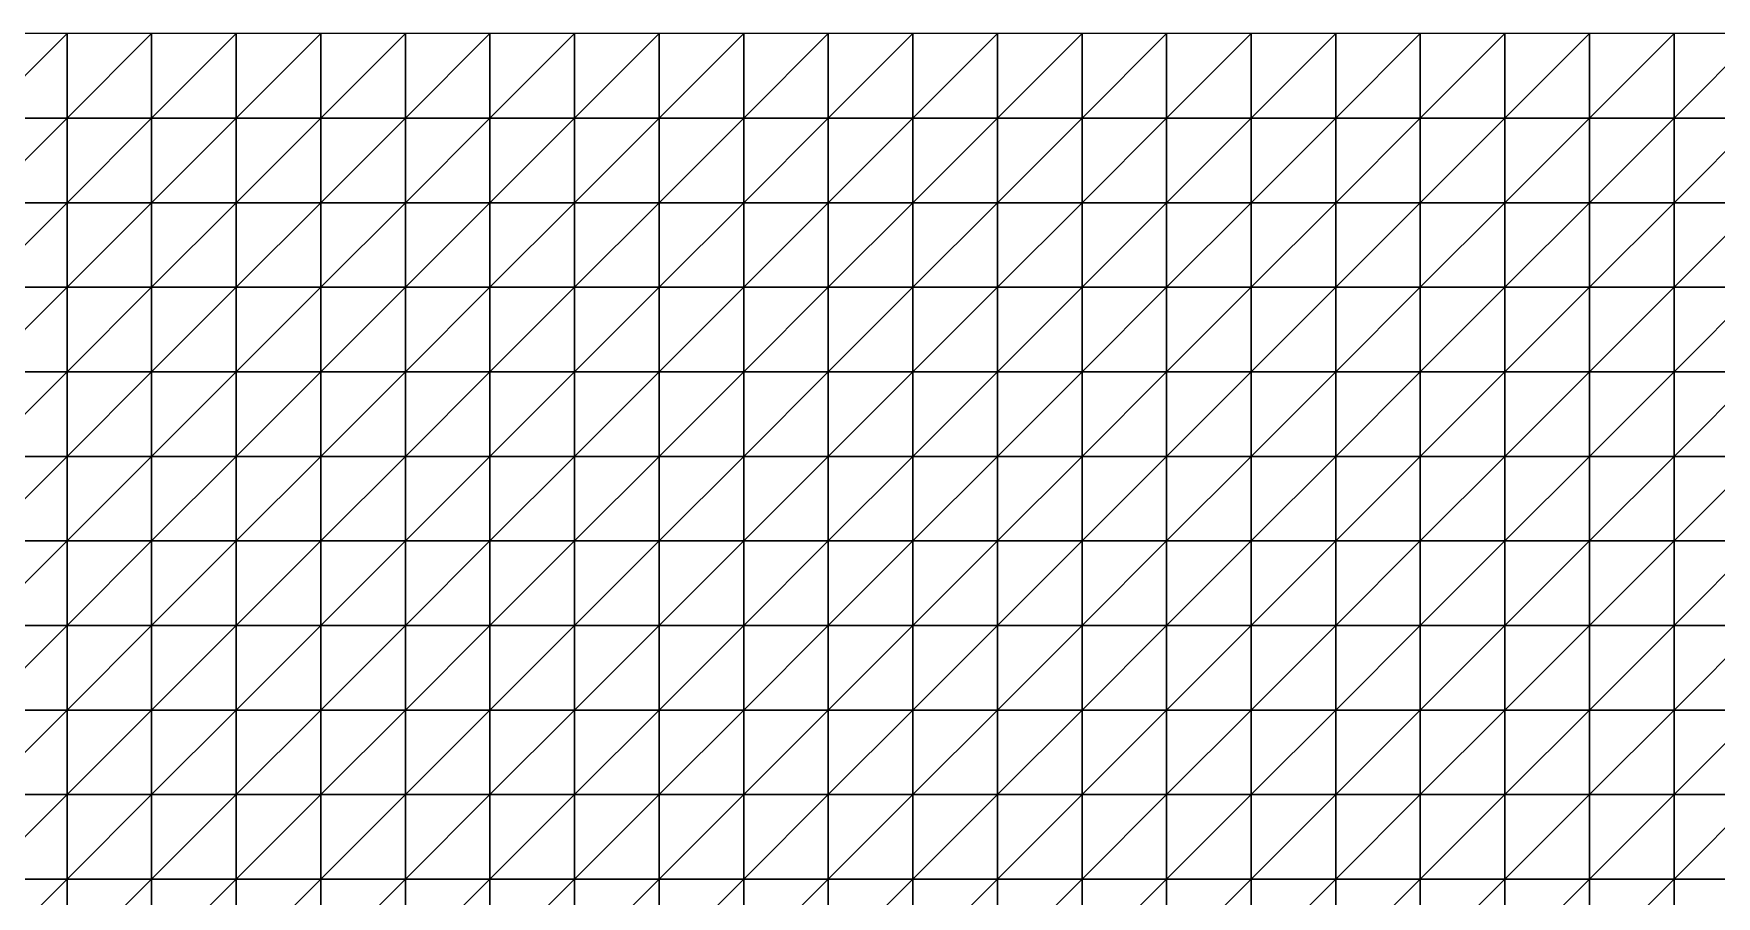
# Model space of a CAD drawing. Header units: metres. Extents: x 351000 to 353000, y 7455000 to 7457000.
# Drawn here: x 351490.1 to 351987.5, y 7456744.9 to 7457000 of the extents above; entities that cross this region are included whole.
import ezdxf

# ---------------------------------------------------------------- set-up
doc = ezdxf.new("R2010")
doc.units = ezdxf.units.M

msp = doc.modelspace()

# ---------------------------------------------------------------- linework, layer by layer
at = {"layer": 'TOPOGRAPHY'}
for points in [[(351475, 7456975, 1214.84), (351500, 7456975, 1216.29), (351500, 7457000, 1215.72)], [(351475, 7456975, 1214.84), (351500, 7457000, 1215.72), (351475, 7457000, 1213.29)], [(351500, 7456975, 1216.29), (351525, 7456975, 1218.13), (351525, 7457000, 1218.45)], [(351500, 7456975, 1216.29), (351525, 7457000, 1218.45), (351500, 7457000, 1215.72)], [(351525, 7456975, 1218.13), (351550, 7456975, 1220.21), (351550, 7457000, 1221.26)], [(351525, 7456975, 1218.13), (351550, 7457000, 1221.26), (351525, 7457000, 1218.45)], [(351550, 7456975, 1220.21), (351575, 7456975, 1222.37), (351575, 7457000, 1223.93)], [(351550, 7456975, 1220.21), (351575, 7457000, 1223.93), (351550, 7457000, 1221.26)], [(351575, 7456975, 1222.37), (351600, 7456975, 1224.42), (351600, 7457000, 1226.25)], [(351575, 7456975, 1222.37), (351600, 7457000, 1226.25), (351575, 7457000, 1223.93)], [(351600, 7456975, 1224.42), (351625, 7456975, 1226.23), (351625, 7457000, 1228.04)], [(351600, 7456975, 1224.42), (351625, 7457000, 1228.04), (351600, 7457000, 1226.25)], [(351625, 7456975, 1226.23), (351650, 7456975, 1227.65), (351650, 7457000, 1229.2)], [(351625, 7456975, 1226.23), (351650, 7457000, 1229.2), (351625, 7457000, 1228.04)], [(351650, 7456975, 1227.65), (351675, 7456975, 1228.62), (351675, 7457000, 1229.72)], [(351650, 7456975, 1227.65), (351675, 7457000, 1229.72), (351650, 7457000, 1229.2)], [(351675, 7456975, 1228.62), (351700, 7456975, 1229.14), (351700, 7457000, 1229.64)], [(351675, 7456975, 1228.62), (351700, 7457000, 1229.64), (351675, 7457000, 1229.72)], [(351700, 7456975, 1229.14), (351725, 7456975, 1229.28), (351725, 7457000, 1229.1)], [(351700, 7456975, 1229.14), (351725, 7457000, 1229.1), (351700, 7457000, 1229.64)], [(351725, 7456975, 1229.28), (351750, 7456975, 1229.14), (351750, 7457000, 1228.29)], [(351725, 7456975, 1229.28), (351750, 7457000, 1228.29), (351725, 7457000, 1229.1)], [(351750, 7456975, 1229.14), (351775, 7456975, 1228.89), (351775, 7457000, 1227.47)], [(351750, 7456975, 1229.14), (351775, 7457000, 1227.47), (351750, 7457000, 1228.29)], [(351775, 7456975, 1228.89), (351800, 7456975, 1228.74), (351800, 7457000, 1226.87)], [(351775, 7456975, 1228.89), (351800, 7457000, 1226.87), (351775, 7457000, 1227.47)], [(351800, 7456975, 1228.74), (351825, 7456975, 1228.86), (351825, 7457000, 1226.73)], [(351800, 7456975, 1228.74), (351825, 7457000, 1226.73), (351800, 7457000, 1226.87)], [(351825, 7456975, 1228.86), (351850, 7456975, 1229.44), (351850, 7457000, 1227.24)], [(351825, 7456975, 1228.86), (351850, 7457000, 1227.24), (351825, 7457000, 1226.73)], [(351850, 7456975, 1229.44), (351875, 7456975, 1230.59), (351875, 7457000, 1228.52)], [(351850, 7456975, 1229.44), (351875, 7457000, 1228.52), (351850, 7457000, 1227.24)], [(351875, 7456975, 1230.59), (351900, 7456975, 1232.37), (351900, 7457000, 1230.6)], [(351875, 7456975, 1230.59), (351900, 7457000, 1230.6), (351875, 7457000, 1228.52)], [(351900, 7456975, 1232.37), (351925, 7456975, 1234.76), (351925, 7457000, 1233.42)], [(351900, 7456975, 1232.37), (351925, 7457000, 1233.42), (351900, 7457000, 1230.6)], [(351925, 7456975, 1234.76), (351950, 7456975, 1237.66), (351950, 7457000, 1236.83)], [(351925, 7456975, 1234.76), (351950, 7457000, 1236.83), (351925, 7457000, 1233.42)], [(351950, 7456975, 1237.66), (351975, 7456975, 1240.91), (351975, 7457000, 1240.61)], [(351950, 7456975, 1237.66), (351975, 7457000, 1240.61), (351950, 7457000, 1236.83)], [(351975, 7456975, 1240.91), (352000, 7456975, 1244.28), (352000, 7457000, 1244.48)], [(351975, 7456975, 1240.91), (352000, 7457000, 1244.48), (351975, 7457000, 1240.61)], [(351475, 7456950, 1216.23), (351500, 7456950, 1216.58), (351500, 7456975, 1216.29)], [(351475, 7456950, 1216.23), (351500, 7456975, 1216.29), (351475, 7456975, 1214.84)], [(351500, 7456950, 1216.58), (351525, 7456950, 1217.39), (351525, 7456975, 1218.13)], [(351500, 7456950, 1216.58), (351525, 7456975, 1218.13), (351500, 7456975, 1216.29)], [(351525, 7456950, 1217.39), (351550, 7456950, 1218.61), (351550, 7456975, 1220.21)], [(351525, 7456950, 1217.39), (351550, 7456975, 1220.21), (351525, 7456975, 1218.13)], [(351550, 7456950, 1218.61), (351575, 7456950, 1220.15), (351575, 7456975, 1222.37)], [(351550, 7456950, 1218.61), (351575, 7456975, 1222.37), (351550, 7456975, 1220.21)], [(351575, 7456950, 1220.15), (351600, 7456950, 1221.88), (351600, 7456975, 1224.42)], [(351575, 7456950, 1220.15), (351600, 7456975, 1224.42), (351575, 7456975, 1222.37)], [(351600, 7456950, 1221.88), (351625, 7456950, 1223.67), (351625, 7456975, 1226.23)], [(351600, 7456950, 1221.88), (351625, 7456975, 1226.23), (351600, 7456975, 1224.42)], [(351625, 7456950, 1223.67), (351650, 7456950, 1225.37), (351650, 7456975, 1227.65)], [(351625, 7456950, 1223.67), (351650, 7456975, 1227.65), (351625, 7456975, 1226.23)], [(351650, 7456950, 1225.37), (351675, 7456950, 1226.89), (351675, 7456975, 1228.62)], [(351650, 7456950, 1225.37), (351675, 7456975, 1228.62), (351650, 7456975, 1227.65)], [(351675, 7456950, 1226.89), (351700, 7456950, 1228.13), (351700, 7456975, 1229.14)], [(351675, 7456950, 1226.89), (351700, 7456975, 1229.14), (351675, 7456975, 1228.62)], [(351700, 7456950, 1228.13), (351725, 7456950, 1229.09), (351725, 7456975, 1229.28)], [(351700, 7456950, 1228.13), (351725, 7456975, 1229.28), (351700, 7456975, 1229.14)], [(351725, 7456950, 1229.09), (351750, 7456950, 1229.79), (351750, 7456975, 1229.14)], [(351725, 7456950, 1229.09), (351750, 7456975, 1229.14), (351725, 7456975, 1229.28)], [(351750, 7456950, 1229.79), (351775, 7456950, 1230.3), (351775, 7456975, 1228.89)], [(351750, 7456950, 1229.79), (351775, 7456975, 1228.89), (351750, 7456975, 1229.14)], [(351775, 7456950, 1230.3), (351800, 7456950, 1230.74), (351800, 7456975, 1228.74)], [(351775, 7456950, 1230.3), (351800, 7456975, 1228.74), (351775, 7456975, 1228.89)], [(351800, 7456950, 1230.74), (351825, 7456950, 1231.25), (351825, 7456975, 1228.86)], [(351800, 7456950, 1230.74), (351825, 7456975, 1228.86), (351800, 7456975, 1228.74)], [(351825, 7456950, 1231.25), (351850, 7456950, 1231.95), (351850, 7456975, 1229.44)], [(351825, 7456950, 1231.25), (351850, 7456975, 1229.44), (351825, 7456975, 1228.86)], [(351850, 7456950, 1231.95), (351875, 7456950, 1232.96), (351875, 7456975, 1230.59)], [(351850, 7456950, 1231.95), (351875, 7456975, 1230.59), (351850, 7456975, 1229.44)], [(351875, 7456950, 1232.96), (351900, 7456950, 1234.36), (351900, 7456975, 1232.37)], [(351875, 7456950, 1232.96), (351900, 7456975, 1232.37), (351875, 7456975, 1230.59)], [(351900, 7456950, 1234.36), (351925, 7456950, 1236.16), (351925, 7456975, 1234.76)], [(351900, 7456950, 1234.36), (351925, 7456975, 1234.76), (351900, 7456975, 1232.37)], [(351925, 7456950, 1236.16), (351950, 7456950, 1238.34), (351950, 7456975, 1237.66)], [(351925, 7456950, 1236.16), (351950, 7456975, 1237.66), (351925, 7456975, 1234.76)], [(351950, 7456950, 1238.34), (351975, 7456950, 1240.8), (351975, 7456975, 1240.91)], [(351950, 7456950, 1238.34), (351975, 7456975, 1240.91), (351950, 7456975, 1237.66)], [(351975, 7456950, 1240.8), (352000, 7456950, 1243.38), (352000, 7456975, 1244.28)], [(351975, 7456950, 1240.8), (352000, 7456975, 1244.28), (351975, 7456975, 1240.91)], [(351475, 7456925, 1217.32), (351500, 7456925, 1216.64), (351500, 7456950, 1216.58)], [(351475, 7456925, 1217.32), (351500, 7456950, 1216.58), (351475, 7456950, 1216.23)], [(351500, 7456925, 1216.64), (351525, 7456925, 1216.48), (351525, 7456950, 1217.39)], [(351500, 7456925, 1216.64), (351525, 7456950, 1217.39), (351500, 7456950, 1216.58)], [(351525, 7456925, 1216.48), (351550, 7456925, 1216.89), (351550, 7456950, 1218.61)], [(351525, 7456925, 1216.48), (351550, 7456950, 1218.61), (351525, 7456950, 1217.39)], [(351550, 7456925, 1216.89), (351575, 7456925, 1217.83), (351575, 7456950, 1220.15)], [(351550, 7456925, 1216.89), (351575, 7456950, 1220.15), (351550, 7456950, 1218.61)], [(351575, 7456925, 1217.83), (351600, 7456925, 1219.25), (351600, 7456950, 1221.88)], [(351575, 7456925, 1217.83), (351600, 7456950, 1221.88), (351575, 7456950, 1220.15)], [(351600, 7456925, 1219.25), (351625, 7456925, 1221.02), (351625, 7456950, 1223.67)], [(351600, 7456925, 1219.25), (351625, 7456950, 1223.67), (351600, 7456950, 1221.88)], [(351625, 7456925, 1221.02), (351650, 7456925, 1222.99), (351650, 7456950, 1225.37)], [(351625, 7456925, 1221.02), (351650, 7456950, 1225.37), (351625, 7456950, 1223.67)], [(351650, 7456925, 1222.99), (351675, 7456925, 1225.03), (351675, 7456950, 1226.89)], [(351650, 7456925, 1222.99), (351675, 7456950, 1226.89), (351650, 7456950, 1225.37)], [(351675, 7456925, 1225.03), (351700, 7456925, 1226.99), (351700, 7456950, 1228.13)], [(351675, 7456925, 1225.03), (351700, 7456950, 1228.13), (351675, 7456950, 1226.89)], [(351700, 7456925, 1226.99), (351725, 7456925, 1228.76), (351725, 7456950, 1229.09)], [(351700, 7456925, 1226.99), (351725, 7456950, 1229.09), (351700, 7456950, 1228.13)], [(351725, 7456925, 1228.76), (351750, 7456925, 1230.3), (351750, 7456950, 1229.79)], [(351725, 7456925, 1228.76), (351750, 7456950, 1229.79), (351725, 7456950, 1229.09)], [(351750, 7456925, 1230.3), (351775, 7456925, 1231.57), (351775, 7456950, 1230.3)], [(351750, 7456925, 1230.3), (351775, 7456950, 1230.3), (351750, 7456950, 1229.79)], [(351775, 7456925, 1231.57), (351800, 7456925, 1232.61), (351800, 7456950, 1230.74)], [(351775, 7456925, 1231.57), (351800, 7456950, 1230.74), (351775, 7456950, 1230.3)], [(351800, 7456925, 1232.61), (351825, 7456925, 1233.49), (351825, 7456950, 1231.25)], [(351800, 7456925, 1232.61), (351825, 7456950, 1231.25), (351800, 7456950, 1230.74)], [(351825, 7456925, 1233.49), (351850, 7456925, 1234.29), (351850, 7456950, 1231.95)], [(351825, 7456925, 1233.49), (351850, 7456950, 1231.95), (351825, 7456950, 1231.25)], [(351850, 7456925, 1234.29), (351875, 7456925, 1235.12), (351875, 7456950, 1232.96)], [(351850, 7456925, 1234.29), (351875, 7456950, 1232.96), (351850, 7456950, 1231.95)], [(351875, 7456925, 1235.12), (351900, 7456925, 1236.07), (351900, 7456950, 1234.36)], [(351875, 7456925, 1235.12), (351900, 7456950, 1234.36), (351875, 7456950, 1232.96)], [(351900, 7456925, 1236.07), (351925, 7456925, 1237.2), (351925, 7456950, 1236.16)], [(351900, 7456925, 1236.07), (351925, 7456950, 1236.16), (351900, 7456950, 1234.36)], [(351925, 7456925, 1237.2), (351950, 7456925, 1238.54), (351950, 7456950, 1238.34)], [(351925, 7456925, 1237.2), (351950, 7456950, 1238.34), (351925, 7456950, 1236.16)], [(351950, 7456925, 1238.54), (351975, 7456925, 1240.08), (351975, 7456950, 1240.8)], [(351950, 7456925, 1238.54), (351975, 7456950, 1240.8), (351950, 7456950, 1238.34)], [(351975, 7456925, 1240.08), (352000, 7456925, 1241.77), (352000, 7456950, 1243.38)], [(351975, 7456925, 1240.08), (352000, 7456950, 1243.38), (351975, 7456950, 1240.8)], [(351475, 7456900, 1218.17), (351500, 7456900, 1216.72), (351500, 7456925, 1216.64)], [(351475, 7456900, 1218.17), (351500, 7456925, 1216.64), (351475, 7456925, 1217.32)], [(351500, 7456900, 1216.72), (351525, 7456900, 1215.82), (351525, 7456925, 1216.48)], [(351500, 7456900, 1216.72), (351525, 7456925, 1216.48), (351500, 7456925, 1216.64)], [(351525, 7456900, 1215.82), (351550, 7456900, 1215.58), (351550, 7456925, 1216.89)], [(351525, 7456900, 1215.82), (351550, 7456925, 1216.89), (351525, 7456925, 1216.48)], [(351550, 7456900, 1215.58), (351575, 7456900, 1216.03), (351575, 7456925, 1217.83)], [(351550, 7456900, 1215.58), (351575, 7456925, 1217.83), (351550, 7456925, 1216.89)], [(351575, 7456900, 1216.03), (351600, 7456900, 1217.17), (351600, 7456925, 1219.25)], [(351575, 7456900, 1216.03), (351600, 7456925, 1219.25), (351575, 7456925, 1217.83)], [(351600, 7456900, 1217.17), (351625, 7456900, 1218.88), (351625, 7456925, 1221.02)], [(351600, 7456900, 1217.17), (351625, 7456925, 1221.02), (351600, 7456925, 1219.25)], [(351625, 7456900, 1218.88), (351650, 7456900, 1221.03), (351650, 7456925, 1222.99)], [(351625, 7456900, 1218.88), (351650, 7456925, 1222.99), (351625, 7456925, 1221.02)], [(351650, 7456900, 1221.03), (351675, 7456900, 1223.45), (351675, 7456925, 1225.03)], [(351650, 7456900, 1221.03), (351675, 7456925, 1225.03), (351650, 7456925, 1222.99)], [(351675, 7456900, 1223.45), (351700, 7456900, 1225.96), (351700, 7456925, 1226.99)], [(351675, 7456900, 1223.45), (351700, 7456925, 1226.99), (351675, 7456925, 1225.03)], [(351700, 7456900, 1225.96), (351725, 7456900, 1228.38), (351725, 7456925, 1228.76)], [(351700, 7456900, 1225.96), (351725, 7456925, 1228.76), (351700, 7456925, 1226.99)], [(351725, 7456900, 1228.38), (351750, 7456900, 1230.58), (351750, 7456925, 1230.3)], [(351725, 7456900, 1228.38), (351750, 7456925, 1230.3), (351725, 7456925, 1228.76)], [(351750, 7456900, 1230.58), (351775, 7456900, 1232.46), (351775, 7456925, 1231.57)], [(351750, 7456900, 1230.58), (351775, 7456925, 1231.57), (351750, 7456925, 1230.3)], [(351775, 7456900, 1232.46), (351800, 7456900, 1233.97), (351800, 7456925, 1232.61)], [(351775, 7456900, 1232.46), (351800, 7456925, 1232.61), (351775, 7456925, 1231.57)], [(351800, 7456900, 1233.97), (351825, 7456900, 1235.12), (351825, 7456925, 1233.49)], [(351800, 7456900, 1233.97), (351825, 7456925, 1233.49), (351800, 7456925, 1232.61)], [(351825, 7456900, 1235.12), (351850, 7456900, 1235.96), (351850, 7456925, 1234.29)], [(351825, 7456900, 1235.12), (351850, 7456925, 1234.29), (351825, 7456925, 1233.49)], [(351850, 7456900, 1235.96), (351875, 7456900, 1236.58), (351875, 7456925, 1235.12)], [(351850, 7456900, 1235.96), (351875, 7456925, 1235.12), (351850, 7456925, 1234.29)], [(351875, 7456900, 1236.58), (351900, 7456900, 1237.08), (351900, 7456925, 1236.07)], [(351875, 7456900, 1236.58), (351900, 7456925, 1236.07), (351875, 7456925, 1235.12)], [(351900, 7456900, 1237.08), (351925, 7456900, 1237.57), (351925, 7456925, 1237.2)], [(351900, 7456900, 1237.08), (351925, 7456925, 1237.2), (351900, 7456925, 1236.07)], [(351925, 7456900, 1237.57), (351950, 7456900, 1238.12), (351950, 7456925, 1238.54)], [(351925, 7456900, 1237.57), (351950, 7456925, 1238.54), (351925, 7456925, 1237.2)], [(351950, 7456900, 1238.12), (351975, 7456900, 1238.82), (351975, 7456925, 1240.08)], [(351950, 7456900, 1238.12), (351975, 7456925, 1240.08), (351950, 7456925, 1238.54)], [(351975, 7456900, 1238.82), (352000, 7456900, 1239.67), (352000, 7456925, 1241.77)], [(351975, 7456900, 1238.82), (352000, 7456925, 1241.77), (351975, 7456925, 1240.08)], [(351475, 7456875, 1219.02), (351500, 7456875, 1217.17), (351500, 7456900, 1216.72)], [(351475, 7456875, 1219.02), (351500, 7456900, 1216.72), (351475, 7456900, 1218.17)], [(351500, 7456875, 1217.17), (351525, 7456875, 1215.83), (351525, 7456900, 1215.82)], [(351500, 7456875, 1217.17), (351525, 7456900, 1215.82), (351500, 7456900, 1216.72)], [(351525, 7456875, 1215.83), (351550, 7456875, 1215.17), (351550, 7456900, 1215.58)], [(351525, 7456875, 1215.83), (351550, 7456900, 1215.58), (351525, 7456900, 1215.82)], [(351550, 7456875, 1215.17), (351575, 7456875, 1215.26), (351575, 7456900, 1216.03)], [(351550, 7456875, 1215.17), (351575, 7456900, 1216.03), (351550, 7456900, 1215.58)], [(351575, 7456875, 1215.26), (351600, 7456875, 1216.12), (351600, 7456900, 1217.17)], [(351575, 7456875, 1215.26), (351600, 7456900, 1217.17), (351575, 7456900, 1216.03)], [(351600, 7456875, 1216.12), (351625, 7456875, 1217.69), (351625, 7456900, 1218.88)], [(351600, 7456875, 1216.12), (351625, 7456900, 1218.88), (351600, 7456900, 1217.17)], [(351625, 7456875, 1217.69), (351650, 7456875, 1219.84), (351650, 7456900, 1221.03)], [(351625, 7456875, 1217.69), (351650, 7456900, 1221.03), (351625, 7456900, 1218.88)], [(351650, 7456875, 1219.84), (351675, 7456875, 1222.39), (351675, 7456900, 1223.45)], [(351650, 7456875, 1219.84), (351675, 7456900, 1223.45), (351650, 7456900, 1221.03)], [(351675, 7456875, 1222.39), (351700, 7456875, 1225.15), (351700, 7456900, 1225.96)], [(351675, 7456875, 1222.39), (351700, 7456900, 1225.96), (351675, 7456900, 1223.45)], [(351700, 7456875, 1225.15), (351725, 7456875, 1227.9), (351725, 7456900, 1228.38)], [(351700, 7456875, 1225.15), (351725, 7456900, 1228.38), (351700, 7456900, 1225.96)], [(351725, 7456875, 1227.9), (351750, 7456875, 1230.46), (351750, 7456900, 1230.58)], [(351725, 7456875, 1227.9), (351750, 7456900, 1230.58), (351725, 7456900, 1228.38)], [(351750, 7456875, 1230.46), (351775, 7456875, 1232.68), (351775, 7456900, 1232.46)], [(351750, 7456875, 1230.46), (351775, 7456900, 1232.46), (351750, 7456900, 1230.58)], [(351775, 7456875, 1232.68), (351800, 7456875, 1234.47), (351800, 7456900, 1233.97)], [(351775, 7456875, 1232.68), (351800, 7456900, 1233.97), (351775, 7456900, 1232.46)], [(351800, 7456875, 1234.47), (351825, 7456875, 1235.77), (351825, 7456900, 1235.12)], [(351800, 7456875, 1234.47), (351825, 7456900, 1235.12), (351800, 7456900, 1233.97)], [(351825, 7456875, 1235.77), (351850, 7456875, 1236.61), (351850, 7456900, 1235.96)], [(351825, 7456875, 1235.77), (351850, 7456900, 1235.96), (351825, 7456900, 1235.12)], [(351850, 7456875, 1236.61), (351875, 7456875, 1237.05), (351875, 7456900, 1236.58)], [(351850, 7456875, 1236.61), (351875, 7456900, 1236.58), (351850, 7456900, 1235.96)], [(351875, 7456875, 1237.05), (351900, 7456875, 1237.22), (351900, 7456900, 1237.08)], [(351875, 7456875, 1237.05), (351900, 7456900, 1237.08), (351875, 7456900, 1236.58)], [(351900, 7456875, 1237.22), (351925, 7456875, 1237.23), (351925, 7456900, 1237.57)], [(351900, 7456875, 1237.22), (351925, 7456900, 1237.57), (351900, 7456900, 1237.08)], [(351925, 7456875, 1237.23), (351950, 7456875, 1237.21), (351950, 7456900, 1238.12)], [(351925, 7456875, 1237.23), (351950, 7456900, 1238.12), (351925, 7456900, 1237.57)], [(351950, 7456875, 1237.21), (351975, 7456875, 1237.3), (351975, 7456900, 1238.82)], [(351950, 7456875, 1237.21), (351975, 7456900, 1238.82), (351950, 7456900, 1238.12)], [(351975, 7456875, 1237.3), (352000, 7456875, 1237.59), (352000, 7456900, 1239.67)], [(351975, 7456875, 1237.3), (352000, 7456900, 1239.67), (351975, 7456900, 1238.82)], [(351475, 7456850, 1220.17), (351500, 7456850, 1218.31), (351500, 7456875, 1217.17)], [(351475, 7456850, 1220.17), (351500, 7456875, 1217.17), (351475, 7456875, 1219.02)], [(351500, 7456850, 1218.31), (351525, 7456850, 1216.85), (351525, 7456875, 1215.83)], [(351500, 7456850, 1218.31), (351525, 7456875, 1215.83), (351500, 7456875, 1217.17)], [(351525, 7456850, 1216.85), (351550, 7456850, 1215.97), (351550, 7456875, 1215.17)], [(351525, 7456850, 1216.85), (351550, 7456875, 1215.17), (351525, 7456875, 1215.83)], [(351550, 7456850, 1215.97), (351575, 7456850, 1215.79), (351575, 7456875, 1215.26)], [(351550, 7456850, 1215.97), (351575, 7456875, 1215.26), (351550, 7456875, 1215.17)], [(351575, 7456850, 1215.79), (351600, 7456850, 1216.35), (351600, 7456875, 1216.12)], [(351575, 7456850, 1215.79), (351600, 7456875, 1216.12), (351575, 7456875, 1215.26)], [(351600, 7456850, 1216.35), (351625, 7456850, 1217.63), (351625, 7456875, 1217.69)], [(351600, 7456850, 1216.35), (351625, 7456875, 1217.69), (351600, 7456875, 1216.12)], [(351625, 7456850, 1217.63), (351650, 7456850, 1219.52), (351650, 7456875, 1219.84)], [(351625, 7456850, 1217.63), (351650, 7456875, 1219.84), (351625, 7456875, 1217.69)], [(351650, 7456850, 1219.52), (351675, 7456850, 1221.87), (351675, 7456875, 1222.39)], [(351650, 7456850, 1219.52), (351675, 7456875, 1222.39), (351650, 7456875, 1219.84)], [(351675, 7456850, 1221.87), (351700, 7456850, 1224.51), (351700, 7456875, 1225.15)], [(351675, 7456850, 1221.87), (351700, 7456875, 1225.15), (351675, 7456875, 1222.39)], [(351700, 7456850, 1224.51), (351725, 7456850, 1227.21), (351725, 7456875, 1227.9)], [(351700, 7456850, 1224.51), (351725, 7456875, 1227.9), (351700, 7456875, 1225.15)], [(351725, 7456850, 1227.21), (351750, 7456850, 1229.79), (351750, 7456875, 1230.46)], [(351725, 7456850, 1227.21), (351750, 7456875, 1230.46), (351725, 7456875, 1227.9)], [(351750, 7456850, 1229.79), (351775, 7456850, 1232.07), (351775, 7456875, 1232.68)], [(351750, 7456850, 1229.79), (351775, 7456875, 1232.68), (351750, 7456875, 1230.46)], [(351775, 7456850, 1232.07), (351800, 7456850, 1233.92), (351800, 7456875, 1234.47)], [(351775, 7456850, 1232.07), (351800, 7456875, 1234.47), (351775, 7456875, 1232.68)], [(351800, 7456850, 1233.92), (351825, 7456850, 1235.28), (351825, 7456875, 1235.77)], [(351800, 7456850, 1233.92), (351825, 7456875, 1235.77), (351800, 7456875, 1234.47)], [(351825, 7456850, 1235.28), (351850, 7456850, 1236.13), (351850, 7456875, 1236.61)], [(351825, 7456850, 1235.28), (351850, 7456875, 1236.61), (351825, 7456875, 1235.77)], [(351850, 7456850, 1236.13), (351875, 7456850, 1236.54), (351875, 7456875, 1237.05)], [(351850, 7456850, 1236.13), (351875, 7456875, 1237.05), (351850, 7456875, 1236.61)], [(351875, 7456850, 1236.54), (351900, 7456850, 1236.59), (351900, 7456875, 1237.22)], [(351875, 7456850, 1236.54), (351900, 7456875, 1237.22), (351875, 7456875, 1237.05)], [(351900, 7456850, 1236.59), (351925, 7456850, 1236.42), (351925, 7456875, 1237.23)], [(351900, 7456850, 1236.59), (351925, 7456875, 1237.23), (351900, 7456875, 1237.22)], [(351925, 7456850, 1236.42), (351950, 7456850, 1236.2), (351950, 7456875, 1237.21)], [(351925, 7456850, 1236.42), (351950, 7456875, 1237.21), (351925, 7456875, 1237.23)], [(351950, 7456850, 1236.2), (351975, 7456850, 1236.06), (351975, 7456875, 1237.3)], [(351950, 7456850, 1236.2), (351975, 7456875, 1237.3), (351950, 7456875, 1237.21)], [(351975, 7456850, 1236.06), (352000, 7456850, 1236.14), (352000, 7456875, 1237.59)], [(351975, 7456850, 1236.06), (352000, 7456875, 1237.59), (351975, 7456875, 1237.3)], [(351475, 7456825, 1221.83), (351500, 7456825, 1220.29), (351500, 7456850, 1218.31)], [(351475, 7456825, 1221.83), (351500, 7456850, 1218.31), (351475, 7456850, 1220.17)], [(351500, 7456825, 1220.29), (351525, 7456825, 1218.97), (351525, 7456850, 1216.85)], [(351500, 7456825, 1220.29), (351525, 7456850, 1216.85), (351500, 7456850, 1218.31)], [(351525, 7456825, 1218.97), (351550, 7456825, 1218.04), (351550, 7456850, 1215.97)], [(351525, 7456825, 1218.97), (351550, 7456850, 1215.97), (351525, 7456850, 1216.85)], [(351550, 7456825, 1218.04), (351575, 7456825, 1217.63), (351575, 7456850, 1215.79)], [(351550, 7456825, 1218.04), (351575, 7456850, 1215.79), (351550, 7456850, 1215.97)], [(351575, 7456825, 1217.63), (351600, 7456825, 1217.81), (351600, 7456850, 1216.35)], [(351575, 7456825, 1217.63), (351600, 7456850, 1216.35), (351575, 7456850, 1215.79)], [(351600, 7456825, 1217.81), (351625, 7456825, 1218.61), (351625, 7456850, 1217.63)], [(351600, 7456825, 1217.81), (351625, 7456850, 1217.63), (351600, 7456850, 1216.35)], [(351625, 7456825, 1218.61), (351650, 7456825, 1219.96), (351650, 7456850, 1219.52)], [(351625, 7456825, 1218.61), (351650, 7456850, 1219.52), (351625, 7456850, 1217.63)], [(351650, 7456825, 1219.96), (351675, 7456825, 1221.79), (351675, 7456850, 1221.87)], [(351650, 7456825, 1219.96), (351675, 7456850, 1221.87), (351650, 7456850, 1219.52)], [(351675, 7456825, 1221.79), (351700, 7456825, 1223.94), (351700, 7456850, 1224.51)], [(351675, 7456825, 1221.79), (351700, 7456850, 1224.51), (351675, 7456850, 1221.87)], [(351700, 7456825, 1223.94), (351725, 7456825, 1226.25), (351725, 7456850, 1227.21)], [(351700, 7456825, 1223.94), (351725, 7456850, 1227.21), (351700, 7456850, 1224.51)], [(351725, 7456825, 1226.25), (351750, 7456825, 1228.53), (351750, 7456850, 1229.79)], [(351725, 7456825, 1226.25), (351750, 7456850, 1229.79), (351725, 7456850, 1227.21)], [(351750, 7456825, 1228.53), (351775, 7456825, 1230.63), (351775, 7456850, 1232.07)], [(351750, 7456825, 1228.53), (351775, 7456850, 1232.07), (351750, 7456850, 1229.79)], [(351775, 7456825, 1230.63), (351800, 7456825, 1232.42), (351800, 7456850, 1233.92)], [(351775, 7456825, 1230.63), (351800, 7456850, 1233.92), (351775, 7456850, 1232.07)], [(351800, 7456825, 1232.42), (351825, 7456825, 1233.82), (351825, 7456850, 1235.28)], [(351800, 7456825, 1232.42), (351825, 7456850, 1235.28), (351800, 7456850, 1233.92)], [(351825, 7456825, 1233.82), (351850, 7456825, 1234.79), (351850, 7456850, 1236.13)], [(351825, 7456825, 1233.82), (351850, 7456850, 1236.13), (351825, 7456850, 1235.28)], [(351850, 7456825, 1234.79), (351875, 7456825, 1235.36), (351875, 7456850, 1236.54)], [(351850, 7456825, 1234.79), (351875, 7456850, 1236.54), (351850, 7456850, 1236.13)], [(351875, 7456825, 1235.36), (351900, 7456825, 1235.61), (351900, 7456850, 1236.59)], [(351875, 7456825, 1235.36), (351900, 7456850, 1236.59), (351875, 7456850, 1236.54)], [(351900, 7456825, 1235.61), (351925, 7456825, 1235.64), (351925, 7456850, 1236.42)], [(351900, 7456825, 1235.61), (351925, 7456850, 1236.42), (351900, 7456850, 1236.59)], [(351925, 7456825, 1235.64), (351950, 7456825, 1235.61), (351950, 7456850, 1236.2)], [(351925, 7456825, 1235.64), (351950, 7456850, 1236.2), (351925, 7456850, 1236.42)], [(351950, 7456825, 1235.61), (351975, 7456825, 1235.66), (351975, 7456850, 1236.06)], [(351950, 7456825, 1235.61), (351975, 7456850, 1236.06), (351950, 7456850, 1236.2)], [(351975, 7456825, 1235.66), (352000, 7456825, 1235.92), (352000, 7456850, 1236.14)], [(351975, 7456825, 1235.66), (352000, 7456850, 1236.14), (351975, 7456850, 1236.06)], [(351475, 7456800, 1224.09), (351500, 7456800, 1223.08), (351500, 7456825, 1220.29)], [(351475, 7456800, 1224.09), (351500, 7456825, 1220.29), (351475, 7456825, 1221.83)], [(351500, 7456800, 1223.08), (351525, 7456800, 1222.05), (351525, 7456825, 1218.97)], [(351500, 7456800, 1223.08), (351525, 7456825, 1218.97), (351500, 7456825, 1220.29)], [(351525, 7456800, 1222.05), (351550, 7456800, 1221.14), (351550, 7456825, 1218.04)], [(351525, 7456800, 1222.05), (351550, 7456825, 1218.04), (351525, 7456825, 1218.97)], [(351550, 7456800, 1221.14), (351575, 7456800, 1220.5), (351575, 7456825, 1217.63)], [(351550, 7456800, 1221.14), (351575, 7456825, 1217.63), (351550, 7456825, 1218.04)], [(351575, 7456800, 1220.5), (351600, 7456800, 1220.21), (351600, 7456825, 1217.81)], [(351575, 7456800, 1220.5), (351600, 7456825, 1217.81), (351575, 7456825, 1217.63)], [(351600, 7456800, 1220.21), (351625, 7456800, 1220.37), (351625, 7456825, 1218.61)], [(351600, 7456800, 1220.21), (351625, 7456825, 1218.61), (351600, 7456825, 1217.81)], [(351625, 7456800, 1220.37), (351650, 7456800, 1220.97), (351650, 7456825, 1219.96)], [(351625, 7456800, 1220.37), (351650, 7456825, 1219.96), (351625, 7456825, 1218.61)], [(351650, 7456800, 1220.97), (351675, 7456800, 1222.01), (351675, 7456825, 1221.79)], [(351650, 7456800, 1220.97), (351675, 7456825, 1221.79), (351650, 7456825, 1219.96)], [(351675, 7456800, 1222.01), (351700, 7456800, 1223.41), (351700, 7456825, 1223.94)], [(351675, 7456800, 1222.01), (351700, 7456825, 1223.94), (351675, 7456825, 1221.79)], [(351700, 7456800, 1223.41), (351725, 7456800, 1225.07), (351725, 7456825, 1226.25)], [(351700, 7456800, 1223.41), (351725, 7456825, 1226.25), (351700, 7456825, 1223.94)], [(351725, 7456800, 1225.07), (351750, 7456800, 1226.87), (351750, 7456825, 1228.53)], [(351725, 7456800, 1225.07), (351750, 7456825, 1228.53), (351725, 7456825, 1226.25)], [(351750, 7456800, 1226.87), (351775, 7456800, 1228.67), (351775, 7456825, 1230.63)], [(351750, 7456800, 1226.87), (351775, 7456825, 1230.63), (351750, 7456825, 1228.53)], [(351775, 7456800, 1228.67), (351800, 7456800, 1230.36), (351800, 7456825, 1232.42)], [(351775, 7456800, 1228.67), (351800, 7456825, 1232.42), (351775, 7456825, 1230.63)], [(351800, 7456800, 1230.36), (351825, 7456800, 1231.85), (351825, 7456825, 1233.82)], [(351800, 7456800, 1230.36), (351825, 7456825, 1233.82), (351800, 7456825, 1232.42)], [(351825, 7456800, 1231.85), (351850, 7456800, 1233.1), (351850, 7456825, 1234.79)], [(351825, 7456800, 1231.85), (351850, 7456825, 1234.79), (351825, 7456825, 1233.82)], [(351850, 7456800, 1233.1), (351875, 7456800, 1234.1), (351875, 7456825, 1235.36)], [(351850, 7456800, 1233.1), (351875, 7456825, 1235.36), (351850, 7456825, 1234.79)], [(351875, 7456800, 1234.1), (351900, 7456800, 1234.86), (351900, 7456825, 1235.61)], [(351875, 7456800, 1234.1), (351900, 7456825, 1235.61), (351875, 7456825, 1235.36)], [(351900, 7456800, 1234.86), (351925, 7456800, 1235.47), (351925, 7456825, 1235.64)], [(351900, 7456800, 1234.86), (351925, 7456825, 1235.64), (351900, 7456825, 1235.61)], [(351925, 7456800, 1235.47), (351950, 7456800, 1236.02), (351950, 7456825, 1235.61)], [(351925, 7456800, 1235.47), (351950, 7456825, 1235.61), (351925, 7456825, 1235.64)], [(351950, 7456800, 1236.02), (351975, 7456800, 1236.62), (351975, 7456825, 1235.66)], [(351950, 7456800, 1236.02), (351975, 7456825, 1235.66), (351950, 7456825, 1235.61)], [(351975, 7456800, 1236.62), (352000, 7456800, 1237.36), (352000, 7456825, 1235.92)], [(351975, 7456800, 1236.62), (352000, 7456825, 1235.92), (351975, 7456825, 1235.66)], [(351475, 7456775, 1226.8), (351500, 7456775, 1226.39), (351500, 7456800, 1223.08)], [(351475, 7456775, 1226.8), (351500, 7456800, 1223.08), (351475, 7456800, 1224.09)], [(351500, 7456775, 1226.39), (351525, 7456775, 1225.7), (351525, 7456800, 1222.05)], [(351500, 7456775, 1226.39), (351525, 7456800, 1222.05), (351500, 7456800, 1223.08)], [(351525, 7456775, 1225.7), (351550, 7456775, 1224.84), (351550, 7456800, 1221.14)], [(351525, 7456775, 1225.7), (351550, 7456800, 1221.14), (351525, 7456800, 1222.05)], [(351550, 7456775, 1224.84), (351575, 7456775, 1223.94), (351575, 7456800, 1220.5)], [(351550, 7456775, 1224.84), (351575, 7456800, 1220.5), (351550, 7456800, 1221.14)], [(351575, 7456775, 1223.94), (351600, 7456775, 1223.15), (351600, 7456800, 1220.21)], [(351575, 7456775, 1223.94), (351600, 7456800, 1220.21), (351575, 7456800, 1220.5)], [(351600, 7456775, 1223.15), (351625, 7456775, 1222.58), (351625, 7456800, 1220.37)], [(351600, 7456775, 1223.15), (351625, 7456800, 1220.37), (351600, 7456800, 1220.21)], [(351625, 7456775, 1222.58), (351650, 7456775, 1222.34), (351650, 7456800, 1220.97)], [(351625, 7456775, 1222.58), (351650, 7456800, 1220.97), (351625, 7456800, 1220.37)], [(351650, 7456775, 1222.34), (351675, 7456775, 1222.48), (351675, 7456800, 1222.01)], [(351650, 7456775, 1222.34), (351675, 7456800, 1222.01), (351650, 7456800, 1220.97)], [(351675, 7456775, 1222.48), (351700, 7456775, 1223.03), (351700, 7456800, 1223.41)], [(351675, 7456775, 1222.48), (351700, 7456800, 1223.41), (351675, 7456800, 1222.01)], [(351700, 7456775, 1223.03), (351725, 7456775, 1223.96), (351725, 7456800, 1225.07)], [(351700, 7456775, 1223.03), (351725, 7456800, 1225.07), (351700, 7456800, 1223.41)], [(351725, 7456775, 1223.96), (351750, 7456775, 1225.21), (351750, 7456800, 1226.87)], [(351725, 7456775, 1223.96), (351750, 7456800, 1226.87), (351725, 7456800, 1225.07)], [(351750, 7456775, 1225.21), (351775, 7456775, 1226.71), (351775, 7456800, 1228.67)], [(351750, 7456775, 1225.21), (351775, 7456800, 1228.67), (351750, 7456800, 1226.87)], [(351775, 7456775, 1226.71), (351800, 7456775, 1228.37), (351800, 7456800, 1230.36)], [(351775, 7456775, 1226.71), (351800, 7456800, 1230.36), (351775, 7456800, 1228.67)], [(351800, 7456775, 1228.37), (351825, 7456775, 1230.09), (351825, 7456800, 1231.85)], [(351800, 7456775, 1228.37), (351825, 7456800, 1231.85), (351800, 7456800, 1230.36)], [(351825, 7456775, 1230.09), (351850, 7456775, 1231.8), (351850, 7456800, 1233.1)], [(351825, 7456775, 1230.09), (351850, 7456800, 1233.1), (351825, 7456800, 1231.85)], [(351850, 7456775, 1231.8), (351875, 7456775, 1233.44), (351875, 7456800, 1234.1)], [(351850, 7456775, 1231.8), (351875, 7456800, 1234.1), (351850, 7456800, 1233.1)], [(351875, 7456775, 1233.44), (351900, 7456775, 1234.99), (351900, 7456800, 1234.86)], [(351875, 7456775, 1233.44), (351900, 7456800, 1234.86), (351875, 7456800, 1234.1)], [(351900, 7456775, 1234.99), (351925, 7456775, 1236.44), (351925, 7456800, 1235.47)], [(351900, 7456775, 1234.99), (351925, 7456800, 1235.47), (351900, 7456800, 1234.86)], [(351925, 7456775, 1236.44), (351950, 7456775, 1237.83), (351950, 7456800, 1236.02)], [(351925, 7456775, 1236.44), (351950, 7456800, 1236.02), (351925, 7456800, 1235.47)], [(351950, 7456775, 1237.83), (351975, 7456775, 1239.19), (351975, 7456800, 1236.62)], [(351950, 7456775, 1237.83), (351975, 7456800, 1236.62), (351950, 7456800, 1236.02)], [(351975, 7456775, 1239.19), (352000, 7456775, 1240.58), (352000, 7456800, 1237.36)], [(351975, 7456775, 1239.19), (352000, 7456800, 1237.36), (351975, 7456800, 1236.62)], [(351475, 7456750, 1229.65), (351500, 7456750, 1229.8), (351500, 7456775, 1226.39)], [(351475, 7456750, 1229.65), (351500, 7456775, 1226.39), (351475, 7456775, 1226.8)], [(351500, 7456750, 1229.8), (351525, 7456750, 1229.42), (351525, 7456775, 1225.7)], [(351500, 7456750, 1229.8), (351525, 7456775, 1225.7), (351500, 7456775, 1226.39)], [(351525, 7456750, 1229.42), (351550, 7456750, 1228.6), (351550, 7456775, 1224.84)], [(351525, 7456750, 1229.42), (351550, 7456775, 1224.84), (351525, 7456775, 1225.7)], [(351550, 7456750, 1228.6), (351575, 7456750, 1227.48), (351575, 7456775, 1223.94)], [(351550, 7456750, 1228.6), (351575, 7456775, 1223.94), (351550, 7456775, 1224.84)], [(351575, 7456750, 1227.48), (351600, 7456750, 1226.22), (351600, 7456775, 1223.15)], [(351575, 7456750, 1227.48), (351600, 7456775, 1223.15), (351575, 7456775, 1223.94)], [(351600, 7456750, 1226.22), (351625, 7456750, 1224.99), (351625, 7456775, 1222.58)], [(351600, 7456750, 1226.22), (351625, 7456775, 1222.58), (351600, 7456775, 1223.15)], [(351625, 7456750, 1224.99), (351650, 7456750, 1223.96), (351650, 7456775, 1222.34)], [(351625, 7456750, 1224.99), (351650, 7456775, 1222.34), (351625, 7456775, 1222.58)], [(351650, 7456750, 1223.96), (351675, 7456750, 1223.28), (351675, 7456775, 1222.48)], [(351650, 7456750, 1223.96), (351675, 7456775, 1222.48), (351650, 7456775, 1222.34)], [(351675, 7456750, 1223.28), (351700, 7456750, 1223.06), (351700, 7456775, 1223.03)], [(351675, 7456750, 1223.28), (351700, 7456775, 1223.03), (351675, 7456775, 1222.48)], [(351700, 7456750, 1223.06), (351725, 7456750, 1223.35), (351725, 7456775, 1223.96)], [(351700, 7456750, 1223.06), (351725, 7456775, 1223.96), (351700, 7456775, 1223.03)], [(351725, 7456750, 1223.35), (351750, 7456750, 1224.17), (351750, 7456775, 1225.21)], [(351725, 7456750, 1223.35), (351750, 7456775, 1225.21), (351725, 7456775, 1223.96)], [(351750, 7456750, 1224.17), (351775, 7456750, 1225.48), (351775, 7456775, 1226.71)], [(351750, 7456750, 1224.17), (351775, 7456775, 1226.71), (351750, 7456775, 1225.21)], [(351775, 7456750, 1225.48), (351800, 7456750, 1227.22), (351800, 7456775, 1228.37)], [(351775, 7456750, 1225.48), (351800, 7456775, 1228.37), (351775, 7456775, 1226.71)], [(351800, 7456750, 1227.22), (351825, 7456750, 1229.29), (351825, 7456775, 1230.09)], [(351800, 7456750, 1227.22), (351825, 7456775, 1230.09), (351800, 7456775, 1228.37)], [(351825, 7456750, 1229.29), (351850, 7456750, 1231.59), (351850, 7456775, 1231.8)], [(351825, 7456750, 1229.29), (351850, 7456775, 1231.8), (351825, 7456775, 1230.09)], [(351850, 7456750, 1231.59), (351875, 7456750, 1234.02), (351875, 7456775, 1233.44)], [(351850, 7456750, 1231.59), (351875, 7456775, 1233.44), (351850, 7456775, 1231.8)], [(351875, 7456750, 1234.02), (351900, 7456750, 1236.47), (351900, 7456775, 1234.99)], [(351875, 7456750, 1234.02), (351900, 7456775, 1234.99), (351875, 7456775, 1233.44)], [(351900, 7456750, 1236.47), (351925, 7456750, 1238.87), (351925, 7456775, 1236.44)], [(351900, 7456750, 1236.47), (351925, 7456775, 1236.44), (351900, 7456775, 1234.99)], [(351925, 7456750, 1238.87), (351950, 7456750, 1241.16), (351950, 7456775, 1237.83)], [(351925, 7456750, 1238.87), (351950, 7456775, 1237.83), (351925, 7456775, 1236.44)], [(351950, 7456750, 1241.16), (351975, 7456750, 1243.32), (351975, 7456775, 1239.19)], [(351950, 7456750, 1241.16), (351975, 7456775, 1239.19), (351950, 7456775, 1237.83)], [(351975, 7456750, 1243.32), (352000, 7456750, 1245.33), (352000, 7456775, 1240.58)], [(351975, 7456750, 1243.32), (352000, 7456775, 1240.58), (351975, 7456775, 1239.19)], [(351475, 7456725, 1232.25), (351500, 7456725, 1232.84), (351500, 7456750, 1229.8)], [(351475, 7456725, 1232.25), (351500, 7456750, 1229.8), (351475, 7456750, 1229.65)], [(351500, 7456725, 1232.84), (351525, 7456725, 1232.74), (351525, 7456750, 1229.42)], [(351500, 7456725, 1232.84), (351525, 7456750, 1229.42), (351500, 7456750, 1229.8)], [(351525, 7456725, 1232.74), (351550, 7456725, 1231.99), (351550, 7456750, 1228.6)], [(351525, 7456725, 1232.74), (351550, 7456750, 1228.6), (351525, 7456750, 1229.42)], [(351550, 7456725, 1231.99), (351575, 7456725, 1230.74), (351575, 7456750, 1227.48)], [(351550, 7456725, 1231.99), (351575, 7456750, 1227.48), (351550, 7456750, 1228.6)], [(351575, 7456725, 1230.74), (351600, 7456725, 1229.17), (351600, 7456750, 1226.22)], [(351575, 7456725, 1230.74), (351600, 7456750, 1226.22), (351575, 7456750, 1227.48)], [(351600, 7456725, 1229.17), (351625, 7456725, 1227.48), (351625, 7456750, 1224.99)], [(351600, 7456725, 1229.17), (351625, 7456750, 1224.99), (351600, 7456750, 1226.22)], [(351625, 7456725, 1227.48), (351650, 7456725, 1225.91), (351650, 7456750, 1223.96)], [(351625, 7456725, 1227.48), (351650, 7456750, 1223.96), (351625, 7456750, 1224.99)], [(351650, 7456725, 1225.91), (351675, 7456725, 1224.66), (351675, 7456750, 1223.28)], [(351650, 7456725, 1225.91), (351675, 7456750, 1223.28), (351650, 7456750, 1223.96)], [(351675, 7456725, 1224.66), (351700, 7456725, 1223.91), (351700, 7456750, 1223.06)], [(351675, 7456725, 1224.66), (351700, 7456750, 1223.06), (351675, 7456750, 1223.28)], [(351700, 7456725, 1223.91), (351725, 7456725, 1223.79), (351725, 7456750, 1223.35)], [(351700, 7456725, 1223.91), (351725, 7456750, 1223.35), (351700, 7456750, 1223.06)], [(351725, 7456725, 1223.79), (351750, 7456725, 1224.37), (351750, 7456750, 1224.17)], [(351725, 7456725, 1223.79), (351750, 7456750, 1224.17), (351725, 7456750, 1223.35)], [(351750, 7456725, 1224.37), (351775, 7456725, 1225.65), (351775, 7456750, 1225.48)], [(351750, 7456725, 1224.37), (351775, 7456750, 1225.48), (351750, 7456750, 1224.17)], [(351775, 7456725, 1225.65), (351800, 7456725, 1227.59), (351800, 7456750, 1227.22)], [(351775, 7456725, 1225.65), (351800, 7456750, 1227.22), (351775, 7456750, 1225.48)], [(351800, 7456725, 1227.59), (351825, 7456725, 1230.09), (351825, 7456750, 1229.29)], [(351800, 7456725, 1227.59), (351825, 7456750, 1229.29), (351800, 7456750, 1227.22)], [(351825, 7456725, 1230.09), (351850, 7456725, 1233.02), (351850, 7456750, 1231.59)], [(351825, 7456725, 1230.09), (351850, 7456750, 1231.59), (351825, 7456750, 1229.29)], [(351850, 7456725, 1233.02), (351875, 7456725, 1236.21), (351875, 7456750, 1234.02)], [(351850, 7456725, 1233.02), (351875, 7456750, 1234.02), (351850, 7456750, 1231.59)], [(351875, 7456725, 1236.21), (351900, 7456725, 1239.51), (351900, 7456750, 1236.47)], [(351875, 7456725, 1236.21), (351900, 7456750, 1236.47), (351875, 7456750, 1234.02)], [(351900, 7456725, 1239.51), (351925, 7456725, 1242.76), (351925, 7456750, 1238.87)], [(351900, 7456725, 1239.51), (351925, 7456750, 1238.87), (351900, 7456750, 1236.47)], [(351925, 7456725, 1242.76), (351950, 7456725, 1245.83), (351950, 7456750, 1241.16)], [(351925, 7456725, 1242.76), (351950, 7456750, 1241.16), (351925, 7456750, 1238.87)], [(351950, 7456725, 1245.83), (351975, 7456725, 1248.62), (351975, 7456750, 1243.32)], [(351950, 7456725, 1245.83), (351975, 7456750, 1243.32), (351950, 7456750, 1241.16)], [(351975, 7456725, 1248.62), (352000, 7456725, 1251.05), (352000, 7456750, 1245.33)], [(351975, 7456725, 1248.62), (352000, 7456750, 1245.33), (351975, 7456750, 1243.32)]]:
    msp.add_3dface(points, dxfattribs=at)

doc.saveas('drawing.dxf')
